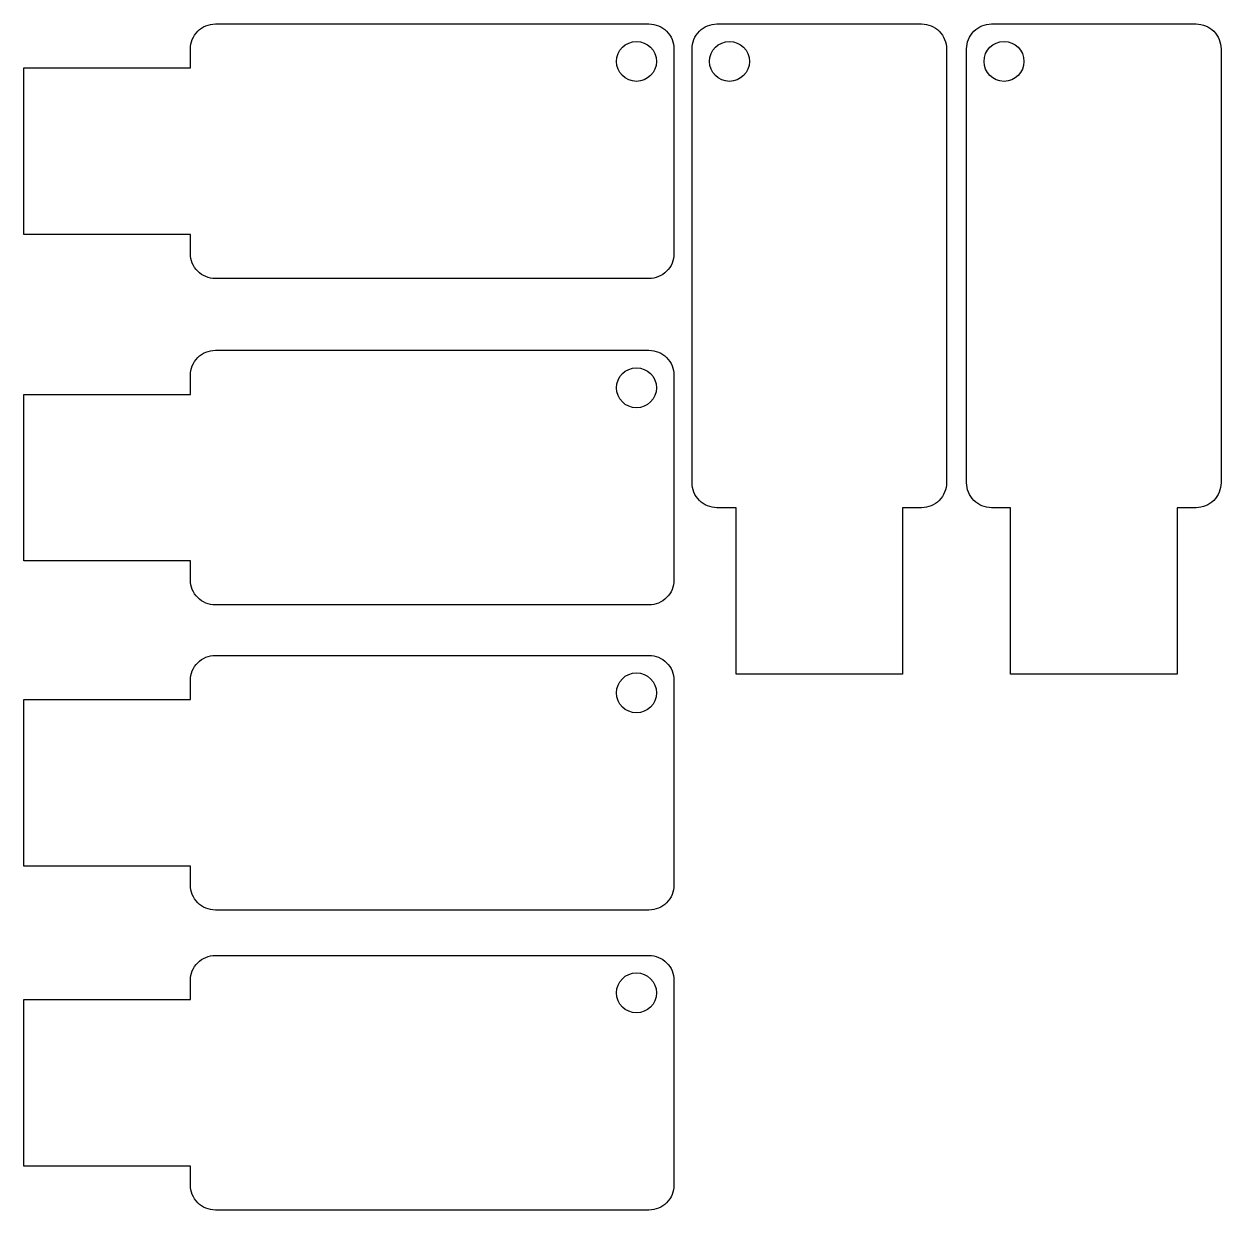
# Model space of a CAD drawing. Header units: millimetres. Extents: x 2.8 to 98.7, y 4.1 to 99.1.
import ezdxf

# ---------------------------------------------------------------- set-up
doc = ezdxf.new("R2010")
doc.units = ezdxf.units.MM

msp = doc.modelspace()

# ---------------------------------------------------------------- linework, layer by layer
for points in [[(2.794, 95.537), (16.129, 95.537), (16.129, 97.062, -0.414214), (18.129, 99.062), (52.864, 99.062, -0.414214), (54.864, 97.062), (54.864, 80.675, -0.414214), (52.864, 78.675), (18.129, 78.675, -0.414214), (16.129, 80.675), (16.129, 82.2), (2.794, 82.2)], [(58.313, 99.062), (74.7, 99.062, -0.414214), (76.7, 97.062), (76.7, 62.327, -0.414214), (74.7, 60.327), (73.175, 60.327), (73.175, 46.992), (59.838, 46.992), (59.838, 60.327), (58.313, 60.327, -0.414214), (56.313, 62.327), (56.313, 97.062, -0.414214)], [(78.305, 62.327), (78.305, 97.062, -0.414214), (80.305, 99.062), (96.692, 99.062, -0.414214), (98.692, 97.062), (98.692, 62.327, -0.414214), (96.692, 60.327), (95.167, 60.327), (95.167, 46.992), (81.83, 46.992), (81.83, 60.327), (80.305, 60.327, -0.414214)], [(18.129, 72.929), (52.864, 72.929, -0.414214), (54.864, 70.929), (54.864, 54.542, -0.414214), (52.864, 52.542), (18.129, 52.542, -0.414214), (16.129, 54.542), (16.129, 56.067), (2.794, 56.067), (2.794, 69.404), (16.129, 69.404), (16.129, 70.929, -0.414214)], [(18.129, 48.499), (52.864, 48.499, -0.414214), (54.864, 46.499), (54.864, 30.112, -0.414214), (52.864, 28.112), (18.129, 28.112, -0.414214), (16.129, 30.112), (16.129, 31.637), (2.794, 31.637), (2.794, 44.974), (16.129, 44.974), (16.129, 46.499, -0.414214)], [(18.129, 24.477), (52.864, 24.477, -0.414214), (54.864, 22.477), (54.864, 6.09, -0.414214), (52.864, 4.09), (18.129, 4.09, -0.414214), (16.129, 6.09), (16.129, 7.615), (2.794, 7.615), (2.794, 20.952), (16.129, 20.952), (16.129, 22.477, -0.414214)]]:
    msp.add_lwpolyline(points, format="xyb", close=True)
for centre in [(51.864, 96.062), (59.313, 96.062), (81.305, 96.062), (51.864, 69.929), (51.864, 45.499), (51.864, 21.477)]:
    msp.add_circle(centre, 1.6)

doc.saveas('drawing.dxf')
